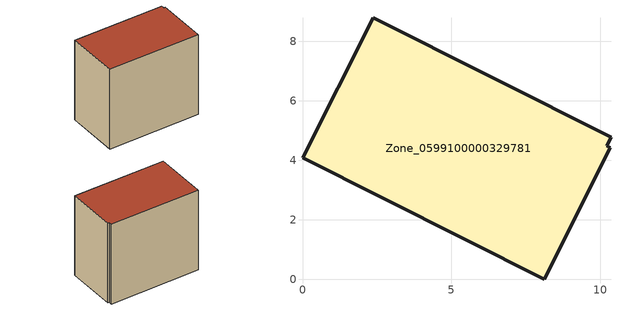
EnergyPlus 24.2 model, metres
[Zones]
Zone_0599100000329781
 floor ground (C_G): 10.37,4.77 10.22,4.49 10.35,4.42 8.12,0 0,4.09 2.37,8.8 z0
 wall outside (C_F): 10.37,4.77 2.37,8.8 0,4.09 8.12,0 10.35,4.42 10.22,4.49 10.37,4.77 z0:8.22
 roof outside (C_R): 10.22,4.49 10.37,4.77 2.37,8.8 0,4.09 8.12,0 10.35,4.42 z8.22
[BUILDING]
Pand.0599100000329781: North Axis=0; Terrain=City; Loads Convergence Tolerance Value=0.04; Temperature Convergence Tolerance Value=0.4; Solar Distribution=FullExterior; Maximum Number of Warmup Days=25; Minimum Number of Warmup Days=1
[Site:Location]
Rotterdam.The.Hague.AP_ZH_NLD Design_Conditions: Latitude=51.96; Longitude=4.45; Time Zone=1; Elevation=-4.5
[SITE:GROUNDTEMPERATURE:BUILDINGSURFACE]
18, 18, 18, 18, 18, 18, 18, 18, 18, 18, 18, 18
[MATERIAL] Thermal Absorptance=0.9; Solar Absorptance=0.7; Visible Absorptance=0.7
Name | Roughness | Thickness | Conductivity | Density | Specific Heat
G.TC.1975-1991 | MediumSmooth | 0.15 | 0.288461 | 540 | 1210
F.TC.1975-1991 | Rough | 0.3 | 0.230769 | 1920 | 840
R.TC.1975-1991 | MediumRough | 0.2 | 0.153846 | 1500 | 1000
[CONSTRUCTION]
C_G: G.TC.1975-1991
C_F: F.TC.1975-1991
C_R: R.TC.1975-1991
[ZONE]
Zone_0599100000329781: Type=1; Multiplier=1; Ceiling Height=Autocalculate; Volume=Autocalculate; Floor Area=autocalculate; Part of Total Floor Area=Yes
[ZONEINFILTRATION:DESIGNFLOWRATE]
Infil_Zone_0599100000329781: Zone or ZoneList or Space or SpaceList=Zone_0599100000329781; Schedule=AlwaysOn; Design Flow Rate Calculation Method=Flow/Area; Flow Rate per Floor Area=0.003; Constant Term Coefficient=1; Temperature Term Coefficient=0; Velocity Term Coefficient=0; Velocity Squared Term Coefficient=0
[HVACTEMPLATE:ZONE:IDEALLOADSAIRSYSTEM]
Zone_0599100000329781: Maximum Heating Supply Air Temperature=50; Minimum Cooling Supply Air Temperature=13; Maximum Heating Supply Air Humidity Ratio=0.0156; Minimum Cooling Supply Air Humidity Ratio=0.0077; Heating Limit=NoLimit; Cooling Limit=NoLimit; Dehumidification Control Type=ConstantSensibleHeatRatio; Cooling Sensible Heat Ratio=0.7; Dehumidification Setpoint=60; Humidification Control Type=None; Humidification Setpoint=30; Outdoor Air Method=None; Outdoor Air Flow Rate per Person=0.00944; Outdoor Air Flow Rate per Zone Floor Area=0; Outdoor Air Flow Rate per Zone=0; Demand Controlled Ventilation Type=None; Outdoor Air Economizer Type=NoEconomizer; Heat Recovery Type=None; Sensible Heat Recovery Effectiveness=0.7; Latent Heat Recovery Effectiveness=0.65
[ZONECONTROL:THERMOSTAT]
ThermostatControl_Zone_0599100000329781: Zone or ZoneList=Zone_0599100000329781; Control Type Schedule=DualSetpointControlType; Control 1=Thermostat_Zone_0599100000329781; Temperature Difference Between Cutout And Setpoint=0
[THERMOSTATSETPOINT:DUALSETPOINT]
Thermostat_Zone_0599100000329781: Heating Setpoint Temperature Schedule=HeatingSetpoint_Zone_0599100000329781; Cooling Setpoint Temperature Schedule=CoolingSetpoint_Zone_0599100000329781
[SCHEDULE:COMPACT]
HeatingSetpoint_Zone_0599100000329781: Through: 12/31, For: AllDays, Until: 24:00, 21
CoolingSetpoint_Zone_0599100000329781: Through: 12/31, For: AllDays, Until: 24:00, 24
DualSetpointControlType: Through: 12/31, For: AllDays, Until: 24:00, 4
AlwaysOn: Through: 12/31, For: AllDays, Until: 24:00, 1
